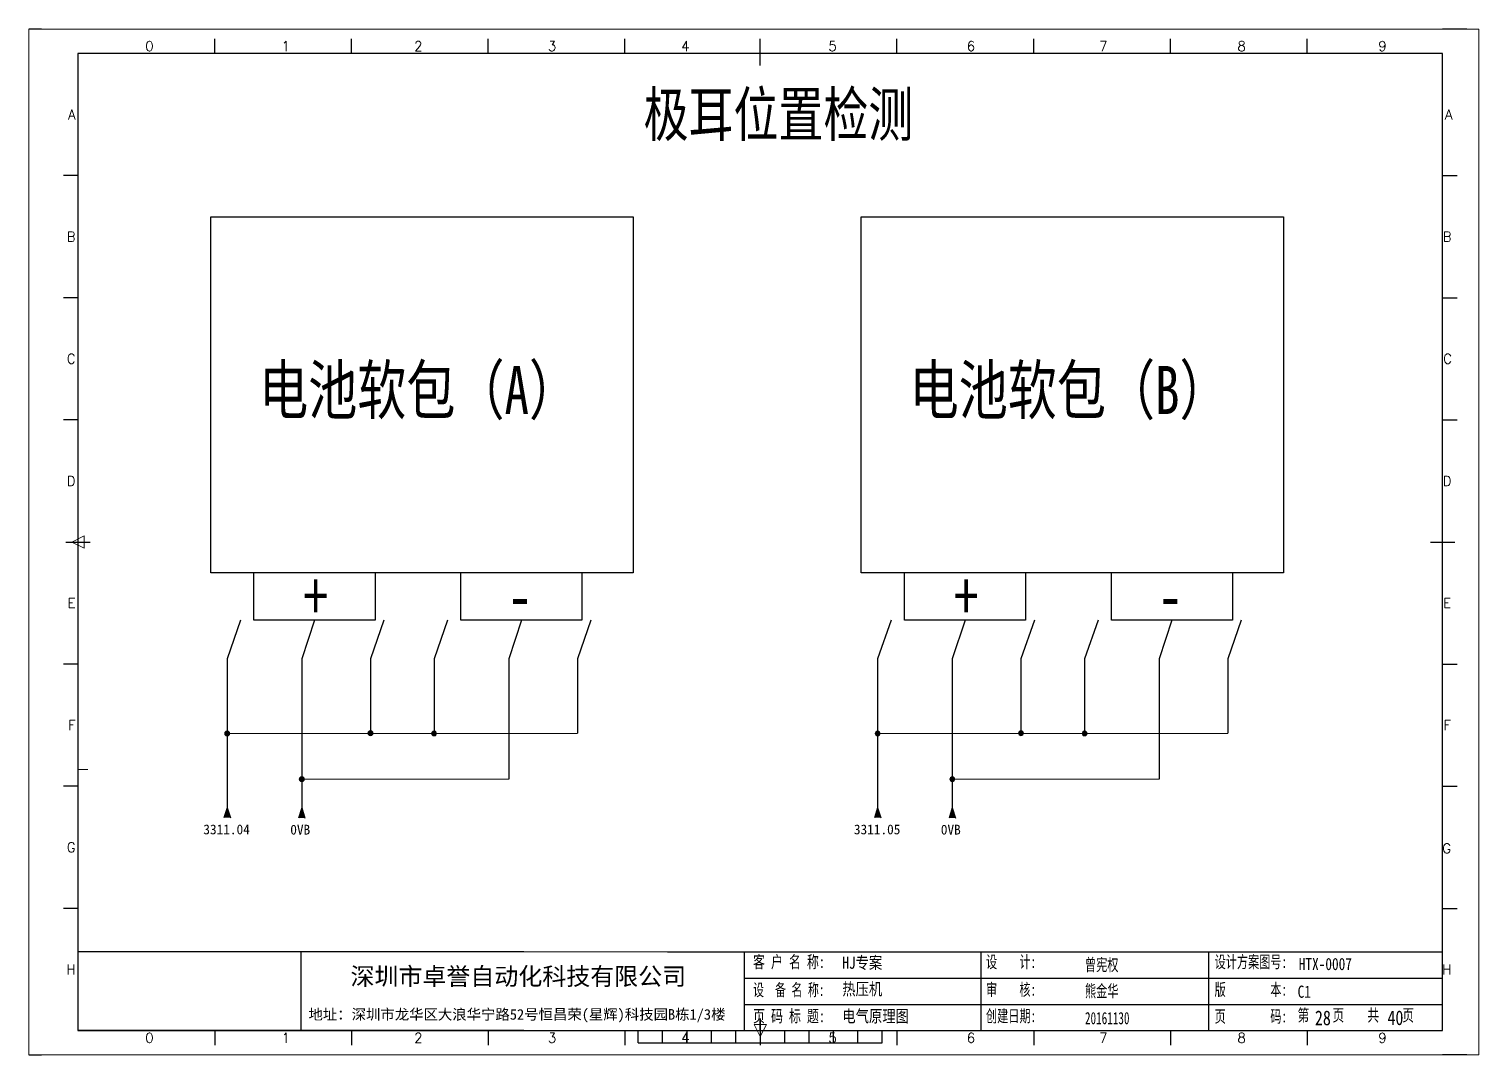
# Model space of a CAD drawing. Extents: x 35123 to 43919, y -4314 to -326.
# Drawn here: x 38294.6 to 38591.6, y -3613.9 to -3403.9 of the extents above; entities that cross this region are included whole.
import ezdxf
from ezdxf.enums import TextEntityAlignment as Align

# ---------------------------------------------------------------- set-up
doc = ezdxf.new("R2010")
doc.units = 0
doc.header["$MEASUREMENT"] = 0
doc.layers.add('AE_BOR', color=1, linetype='Continuous')
doc.layers.add('细实线层', color=7, linetype='Continuous')
doc.styles.add('Standard0.67', font='', dxfattribs={"width": 0.67})
doc.styles.add('Standard_0.8', font='SimSun.ttf', dxfattribs={"width": 0.8})
doc.styles.add('WD', font='romans.shx', dxfattribs={"bigfont": 'gbcbig.shx'})
doc.styles.add('宋', font='SimSun.ttf', dxfattribs={"width": 0.7})
doc.styles.add('宋体', font='SimSun.ttf', dxfattribs={"width": 0.75})
doc.styles.get('Standard0.67').set_extended_font_data('FangSong_GB2312')

# ---------------------------------------------------------------- blocks, each defined once
blk = doc.blocks.new('gb_a2_a')
for p, q in [((584, 410), (25, 410)), ((25, 410), (25, 10)), ((584, 10), (584, 410)), ((25, 10), (584, 10))]:
    blk.add_line(p, q)
at = {"lineweight": 9, "ltscale": 0.1}
blk.add_line((25, 116.86), (29, 116.86), dxfattribs=at)
at = {"layer": 'AE_BOR', "lineweight": 30}
for p, q in [((10, 420), (4.93, 420)), ((594, 420), (584, 420)), ((4.93, 0), (10, 0)), ((594, 0), (584, 0))]:
    blk.add_line(p, q, dxfattribs=at)
at = {"layer": 'AE_BOR', "color": 1, "lineweight": 15}
for p, q in [((4.93, 420), (598.93, 420)), ((4.93, 0), (4.93, 420)), ((598.93, 420), (598.93, 0)), ((22.5, 210), (27.5, 212.5)), ((27.5, 207.5), (22.5, 210)), ((27.5, 212.5), (27.5, 207.5)), ((304.5, 7.5), (302, 12.5)), ((302, 12.5), (307, 12.5)), ((307, 12.5), (304.5, 7.5)), ((598.93, 0), (4.93, 0))]:
    blk.add_line(p, q, dxfattribs=at)
at = {"layer": 'AE_BOR'}
for p, q in [((81, 410), (81, 416)), ((137, 410), (137, 416)), ((193, 410), (193, 416)), ((249, 410), (249, 416)), ((304.5, 410), (304.5, 416)), ((360.5, 410), (360.5, 416)), ((416.5, 410), (416.5, 416)), ((472.5, 410), (472.5, 416)), ((528.5, 410), (528.5, 416)), ((25, 360), (19, 360)), ((584, 360), (590, 360)), ((25, 310), (19, 310)), ((584, 310), (590, 310)), ((25, 260), (19, 260)), ((584, 260), (590, 260)), ((25, 160), (19, 160)), ((584, 160), (590, 160)), ((25, 110), (19, 110)), ((584, 110), (590, 110)), ((25, 60), (19, 60)), ((584, 60), (590, 60)), ((81, 10), (81, 4)), ((137, 10), (137, 4)), ((193, 10), (193, 4)), ((249, 10), (249, 4)), ((304.5, 10), (304.5, 4)), ((360.5, 10), (360.5, 4)), ((416.5, 10), (416.5, 4)), ((472.5, 10), (472.5, 4)), ((528.5, 10), (528.5, 4))]:
    blk.add_line(p, q, dxfattribs=at)
at = {"layer": 'AE_BOR', "color": 2, "lineweight": 30}
for p, q in [((304.5, 405), (304.5, 415)), ((20, 210), (30, 210)), ((579, 210), (589, 210)), ((304.5, 10), (304.5, 15)), ((304.5, 15), (304.5, 5)), ((254.5, 5), (254.5, 10)), ((264.5, 5), (264.5, 10)), ((274.5, 5), (274.5, 10)), ((284.5, 5), (284.5, 10)), ((294.5, 5), (294.5, 10)), ((304.5, 10), (304.5, 5)), ((314.5, 5), (314.5, 10)), ((324.5, 5), (324.5, 10)), ((334.5, 5), (334.5, 10)), ((344.5, 5), (344.5, 10)), ((354.5, 5), (354.5, 10)), ((254.5, 5), (354.5, 5))]:
    blk.add_line(p, q, dxfattribs=at)
at = {"layer": 'AE_BOR', "style": 'WD'}
for s, p in [('0', (54.27, 411)), ('1', (110.12, 411)), ('2', (164.42, 411)), ('3', (219.22, 411)), ('4', (273.82, 411)), ('5', (334.12, 411)), ('6', (390.81, 411)), ('7', (445.01, 411)), ('8', (501.67, 411)), ('9', (559.4, 411)), ('0', (54.27, 5)), ('1', (110.12, 5)), ('2', (164.42, 5)), ('3', (219.22, 5)), ('4', (273.82, 5)), ('5', (334.12, 5)), ('6', (390.81, 5)), ('7', (445.01, 5)), ('8', (501.67, 5)), ('9', (559.4, 5))]:
    blk.add_text(s, height=4, dxfattribs=at).set_placement(p, align=Align.CENTER)
for s, p in [('A', (24, 385)), ('A', (588.05, 385)), ('B', (24, 335)), ('B', (587.67, 335)), ('C', (24, 285)), ('C', (587.86, 285)), ('D', (24, 235)), ('D', (587.67, 235)), ('E', (24, 185)), ('E', (587.48, 185)), ('F', (24, 135)), ('F', (587.48, 135)), ('F', (587.48, 135)), ('G', (24, 85)), ('G', (587.48, 84.56)), ('H', (24, 35)), ('H', (587.67, 35))]:
    blk.add_text(s, height=4, dxfattribs=at).set_placement(p, align=Align.MIDDLE_RIGHT)

msp = doc.modelspace()

# ---------------------------------------------------------------- hatches: boundary and pattern name
at = {"lineweight": 0}
h = msp.add_hatch(color=256, dxfattribs=at)
edge = h.paths.add_edge_path()
edge.add_arc((38335.191, -3548.062), 0.5, 0, 360)
h = msp.add_hatch(color=256, dxfattribs=at)
edge = h.paths.add_edge_path()
edge.add_arc((38364.541, -3548.011), 0.5, 0, 360)
h = msp.add_hatch(color=256, dxfattribs=at)
edge = h.paths.add_edge_path()
edge.add_arc((38377.577, -3548.062), 0.5, 0, 360)
h = msp.add_hatch(color=256, dxfattribs=at)
edge = h.paths.add_edge_path()
edge.add_arc((38468.439, -3548.062), 0.5, 0, 360)
h = msp.add_hatch(color=256, dxfattribs=at)
edge = h.paths.add_edge_path()
edge.add_arc((38497.79, -3548.011), 0.5, 0, 360)
h = msp.add_hatch(color=256, dxfattribs=at)
edge = h.paths.add_edge_path()
edge.add_arc((38510.825, -3548.062), 0.5, 0, 360)
h = msp.add_hatch(color=256, dxfattribs=at)
edge = h.paths.add_edge_path()
edge.add_arc((38350.476, -3557.415), 0.5, 0, 360)
h = msp.add_hatch(color=256, dxfattribs=at)
edge = h.paths.add_edge_path()
edge.add_arc((38483.725, -3557.415), 0.5, 0, 360)
for points in [[(38335.191, -3563.256), (38335.854, -3565.326), (38334.528, -3565.326)], [(38335.191, -3563.256), (38335.854, -3565.326), (38334.528, -3565.326)], [(38350.476, -3563.307), (38351.139, -3565.376), (38349.813, -3565.376)], [(38350.476, -3563.307), (38351.139, -3565.376), (38349.813, -3565.376)], [(38468.439, -3563.256), (38469.103, -3565.326), (38467.776, -3565.326)], [(38468.439, -3563.256), (38469.103, -3565.326), (38467.776, -3565.326)], [(38483.725, -3563.307), (38484.388, -3565.376), (38483.061, -3565.376)], [(38483.725, -3563.307), (38484.388, -3565.376), (38483.061, -3565.376)]]:
    msp.add_hatch(color=256).paths.add_polyline_path(points)

# ---------------------------------------------------------------- linework, layer by layer
for p, q in [((38331.827, -3442.337), (38418.326, -3442.337)), ((38331.827, -3515.206), (38331.827, -3442.337)), ((38418.326, -3442.337), (38418.326, -3515.206)), ((38465.076, -3442.337), (38551.575, -3442.337)), ((38465.076, -3515.206), (38465.076, -3442.337)), ((38551.575, -3442.337), (38551.575, -3515.206)), ((38418.326, -3515.206), (38331.827, -3515.206)), ((38340.687, -3524.859), (38340.687, -3515.206)), ((38365.489, -3515.206), (38365.489, -3524.859)), ((38383.073, -3524.859), (38383.073, -3515.206)), ((38407.875, -3515.206), (38407.875, -3524.859)), ((38551.575, -3515.206), (38465.076, -3515.206)), ((38473.935, -3524.859), (38473.935, -3515.206)), ((38498.738, -3515.206), (38498.738, -3524.859)), ((38516.321, -3524.859), (38516.321, -3515.206)), ((38541.123, -3515.206), (38541.123, -3524.859)), ((38337.941, -3524.859), (38335.191, -3532.766)), ((38365.489, -3524.859), (38340.687, -3524.859)), ((38353.088, -3524.859), (38350.476, -3532.816)), ((38367.291, -3524.859), (38364.541, -3532.766)), ((38380.327, -3524.859), (38377.577, -3532.766)), ((38407.875, -3524.859), (38383.073, -3524.859)), ((38395.474, -3524.859), (38392.862, -3532.816)), ((38409.677, -3524.859), (38406.927, -3532.766)), ((38471.189, -3524.859), (38468.439, -3532.766)), ((38498.738, -3524.859), (38473.935, -3524.859)), ((38486.336, -3524.859), (38483.725, -3532.816)), ((38500.54, -3524.859), (38497.79, -3532.766)), ((38513.575, -3524.859), (38510.825, -3532.766)), ((38541.123, -3524.859), (38516.321, -3524.859)), ((38528.722, -3524.859), (38526.111, -3532.816)), ((38542.926, -3524.859), (38540.176, -3532.766)), ((38335.191, -3532.766), (38335.191, -3563.256)), ((38350.476, -3532.816), (38350.476, -3563.307)), ((38364.541, -3532.766), (38364.541, -3548.011)), ((38377.577, -3532.766), (38377.577, -3548.062)), ((38392.862, -3532.816), (38392.862, -3557.415)), ((38406.927, -3532.766), (38406.927, -3548.011)), ((38468.439, -3532.766), (38468.439, -3563.256)), ((38483.725, -3532.816), (38483.725, -3563.307)), ((38497.79, -3532.766), (38497.79, -3548.011)), ((38510.825, -3532.766), (38510.825, -3548.062)), ((38526.111, -3532.816), (38526.111, -3557.415)), ((38540.176, -3532.766), (38540.176, -3548.011)), ((38335.191, -3563.256), (38334.528, -3565.326)), ((38335.191, -3563.256), (38334.528, -3565.326)), ((38335.191, -3563.256), (38335.854, -3565.326)), ((38335.191, -3563.256), (38335.854, -3565.326)), ((38350.476, -3563.307), (38349.813, -3565.376)), ((38350.476, -3563.307), (38349.813, -3565.376)), ((38350.476, -3563.307), (38351.139, -3565.376)), ((38350.476, -3563.307), (38351.139, -3565.376)), ((38468.439, -3563.256), (38467.776, -3565.326)), ((38468.439, -3563.256), (38467.776, -3565.326)), ((38468.439, -3563.256), (38469.103, -3565.326)), ((38468.439, -3563.256), (38469.103, -3565.326)), ((38483.725, -3563.307), (38483.061, -3565.376)), ((38483.725, -3563.307), (38483.061, -3565.376)), ((38483.725, -3563.307), (38484.388, -3565.376)), ((38483.725, -3563.307), (38484.388, -3565.376)), ((38350.295, -3592.785), (38350.295, -3608.87)), ((38441.108, -3598.146), (38485.359, -3598.146)), ((38485.359, -3598.146), (38554.145, -3598.146)), ((38554.145, -3598.146), (38584.143, -3598.146)), ((38441.108, -3603.508), (38485.359, -3603.508)), ((38485.359, -3603.508), (38554.145, -3603.508)), ((38554.145, -3603.508), (38584.143, -3603.508)), ((38425.409, -3608.87), (38485.359, -3608.87)), ((38485.359, -3608.87), (38554.145, -3608.87))]:
    msp.add_line(p, q)
at = {"ltscale": 2}
for p, q in [((38395.947, -3592.785), (38304.643, -3592.785)), ((38425.409, -3592.785), (38584.143, -3592.785)), ((38441.108, -3592.785), (38441.108, -3608.87)), ((38489.673, -3608.87), (38489.673, -3592.785)), ((38536.254, -3608.87), (38536.254, -3592.785)), ((38395.947, -3608.87), (38304.643, -3608.87)), ((38554.145, -3608.87), (38584.143, -3608.87))]:
    msp.add_line(p, q, dxfattribs=at)
at = {"lineweight": 9, "ltscale": 0.1}
for p, q in [((38395.947, -3592.785), (38425.409, -3592.785)), ((38395.947, -3608.87), (38425.409, -3608.87)), ((38424.052, -3608.87), (38424.052, -3608.87)), ((38424.052, -3608.87), (38424.052, -3608.87))]:
    msp.add_line(p, q, dxfattribs=at)
at = {"lineweight": 0}
for centre in [(38335.191, -3548.062), (38364.541, -3548.011), (38377.577, -3548.062), (38468.439, -3548.062), (38497.79, -3548.011), (38510.825, -3548.062), (38350.476, -3557.415), (38483.725, -3557.415)]:
    msp.add_circle(centre, 0.5, dxfattribs=at)
at = {"layer": '细实线层', "lineweight": 0}
for p, q in [((38335.191, -3548.062), (38406.927, -3548.062)), ((38468.439, -3548.062), (38540.176, -3548.062)), ((38350.476, -3557.415), (38392.862, -3557.415)), ((38483.725, -3557.415), (38526.111, -3557.415))]:
    msp.add_line(p, q, dxfattribs=at)

# ---------------------------------------------------------------- block references
at = {"xscale": 0.5, "yscale": 0.5, "zscale": 0.5}
msp.add_blockref('gb_a2_a', (38292.143, -3613.87), dxfattribs=at)

# ---------------------------------------------------------------- texts
at = {"style": '宋体', "width": 0.75}
msp.add_text('极耳位置检测', height=9, dxfattribs=at).set_placement((38448.115, -3425.813), align=Align.CENTER)
for s, p in [('电池软包（A）', (38341.734, -3482.675)), ('电池软包（B）', (38474.983, -3482.675)), ('+', (38350.815, -3524.82)), ('+', (38484.064, -3524.82)), ('-', (38392.648, -3524.82)), ('-', (38525.897, -3524.82))]:
    msp.add_text(s, height=9.828, dxfattribs=at).set_placement(p)
for s, insert, char_height, width, attachment_point in [('{\\fSimSun|b0|i0|c134|p2;3311.04}', (38330.319, -3566.697), 2, 4.60095, 1), ('{\\fSimSun|b0|i0|c134|p2;0\\fSimSun|b0|i0|c0|p2;V\\fSimSun|b0|i0|c134|p2;B}', (38348.127, -3566.747), 2, 4.60095, 1), ('{\\fSimSun|b0|i0|c134|p2;0\\fSimSun|b0|i0|c0|p2;V\\fSimSun|b0|i0|c134|p2;B}', (38348.127, -3566.747), 2, 4.60095, 1), ('{\\fSimSun|b0|i0|c134|p2;3311.05}', (38463.568, -3566.697), 2, 4.60095, 1), ('{\\fSimSun|b0|i0|c134|p2;0\\fSimSun|b0|i0|c0|p2;V\\fSimSun|b0|i0|c134|p2;B}', (38481.376, -3566.747), 2, 4.60095, 1), ('{\\fSimSun|b0|i0|c134|p2;0\\fSimSun|b0|i0|c0|p2;V\\fSimSun|b0|i0|c134|p2;B}', (38481.376, -3566.747), 2, 4.60095, 1), ('{\\fSimSun|b0|i0|c134|p2;深圳市卓誉自动化科技有限公司}', (38360.463, -3599.958), 3.6, 80.67766, 7), ('{\\fSimSun|b0|i0|c134|p2;地址：深圳市龙华区大浪华宁路52号恒昌荣(星辉)科技园B栋1/3楼}', (38351.851, -3607.218), 2.16, 89.25675, 7)]:
    msp.add_mtext(s, dxfattribs=dict(insert=insert, char_height=char_height, width=width, attachment_point=attachment_point))
at = {"ltscale": 2, "attachment_point": 1}
for s, insert, char_height, width, style in [('{\\fSimSun|b0|i0|c134|p2;\\W0.72;客 户 名 称:}', (38442.911, -3593.553), 2.5, 16.24768, 'Standard0.67'), ('HJ专案', (38461.198, -3593.727), 2.5, 33.90777, 'Standard_0.8'), ('{\\fSimSun|b0|i0|c134|p2;设    计:}', (38490.625, -3593.553), 2.5, 12.03121, 'Standard0.67'), ('{\\fSimSun|b0|i0|c134|p2;设计方案图号:}', (38537.458, -3593.553), 2.5, 15.1644, 'Standard0.67'), ('{\\fSimSun|b0|i0|c134|p2;曾宪权}', (38510.903, -3594.155), 2.5, 12.03121, 'Standard0.67'), ('{\\f@SimSun|b0|i0|c134|p2;HTX-0007}', (38554.697, -3593.994), 2.5, 33.90777, 'Standard_0.8'), ('{\\fSimSun|b0|i0|c134|p2;\\W0.66;设  备 名 称:}', (38442.911, -3599.282), 2.5, 15.12342, 'Standard0.67'), ('{\\fSimSun|b0|i0|c134|p2;热压机}', (38461.198, -3599.115), 2.5, 33.90777, 'Standard_0.8'), ('{\\fSimSun|b0|i0|c134|p2;审    核:}', (38490.625, -3599.227), 2.5, 12.03121, 'Standard0.67'), ('{\\fSimSun|b0|i0|c134|p2;熊金华}', (38510.903, -3599.517), 2.5, 12.03121, 'Standard0.67'), ('{\\fSimSun|b0|i0|c134|p2;版        本:}', (38537.458, -3599.227), 2.5, 16.84978, 'Standard0.67'), ('C1', (38554.457, -3599.667), 2.5, 5.97175, 'Standard_0.8'), ('{\\fSimSun|b0|i0|c134|p2;\\W0.72;页 码 标 题:}', (38442.911, -3604.65), 2.5, 15.12342, 'Standard0.67'), ('{\\fSimSun|b0|i0|c134|p2;电气原理图}', (38461.198, -3604.663), 2.5, 33.90777, 'Standard_0.8'), ('{\\fSimSun|b0|i0|c134|p2;创建日期:}', (38490.625, -3604.634), 2.5, 12.03121, 'Standard0.67'), ('{\\fSimSun|b0|i0|c134|p2;20161130}', (38510.903, -3605.075), 2.5, 12.03121, 'Standard0.67'), ('{\\fSimSun|b0|i0|c134|p2;页        码:}', (38537.458, -3604.713), 2.5, 15.72579, 'Standard0.67'), ('第    页    共    页', (38554.455, -3604.468), 2.5, 33.90777, '宋'), ('28', (38558.003, -3604.773), 3, 3.76639, 'Standard_0.8'), ('40', (38572.861, -3604.748), 3, 3.76639, 'Standard_0.8')]:
    msp.add_mtext(s, dxfattribs=dict(at, insert=insert, char_height=char_height, width=width, style=style))

doc.saveas('drawing.dxf')
